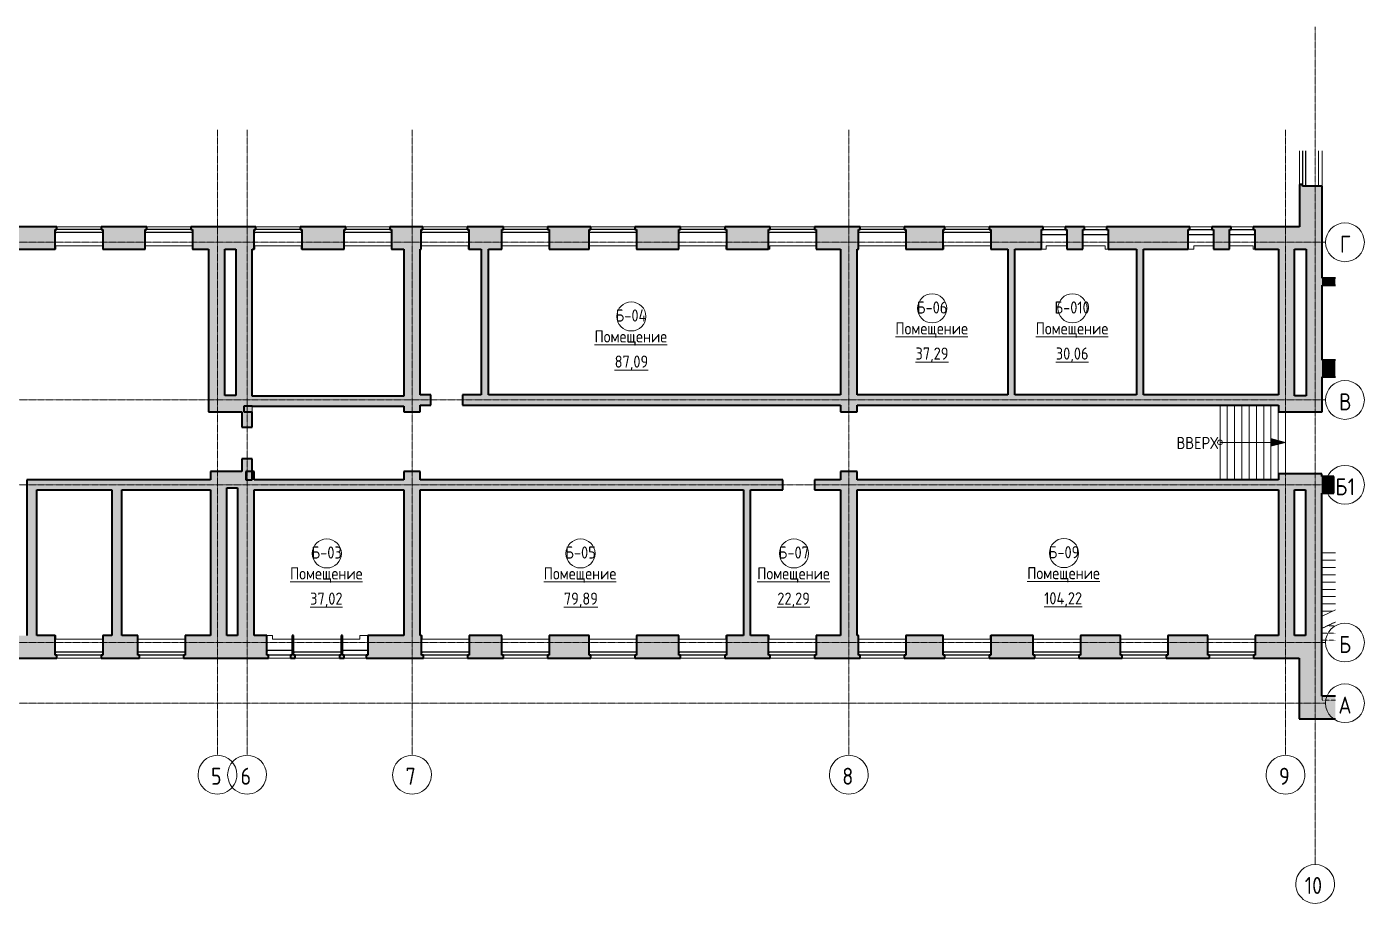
# Model space of a CAD drawing. Header units: millimetres. Extents: x -4092 to 455810, y -7500 to 28668.
# Drawn here: x 400645 to 455810, y -7500 to 28668 of the extents above; entities that cross this region are included whole.
import ezdxf

# ---------------------------------------------------------------- set-up
doc = ezdxf.new("R2010")
doc.units = ezdxf.units.MM
doc.linetypes.add('ADSK_Линия сетки', pattern=[21, 12, -3, 3, -3])
doc.linetypes.add('ADSK_Сверху', pattern=[4.5, 3, -1.5])
for name, color, linetype, lineweight in [('Каркас_Импост', 7, 'Continuous', 30), ('Лестницы', 7, 'Continuous', 18), ('Марки помещений', 7, 'Continuous', 18), ('Окна', 7, 'Continuous', 18), ('Оси', 7, 'Continuous', 9), ('Перекрытия', 7, 'Continuous', 18), ('Стены', 7, 'Continuous', 18), ('Стены разрез', 7, 'Continuous', 40), ('Стены штриховка', 7, 'Continuous', 18), ('Стрелки вверх', 7, 'Continuous', 18), ('Траектории лестницы', 7, 'Continuous', 30)]:
    doc.layers.add(name, color=color, linetype=linetype, lineweight=lineweight)
doc.styles.add('GOST Common', font='GOST Common.ttf', dxfattribs={"width": 0.9, "height": 500})
doc.styles.add('GOST Common_1', font='GOST Common.ttf', dxfattribs={"width": 0.9, "height": 700})

# ---------------------------------------------------------------- blocks, each defined once
blk = doc.blocks.new('ИРНИТУ-Окно-ГОСТ23166-99_4_2_Створки - 1920 x 2350-975420-00_Б_На лист')
at = {"layer": 'Каркас_Импост'}
for p, q in [((-510, -225), (942, -225)), ((-510, -345), (942, -345)), ((942, -225), (907, -225)), ((942, -345), (907, -345)), ((942, -345), (942, -225))]:
    blk.add_line(p, q, dxfattribs=at)
blk = doc.blocks.new('ИРНИТУ-Окно-ГОСТ23166-99_4_2_Створки - 1920 x 2350-675330-00_Б_На лист')
at = {"layer": 'Каркас_Импост'}
for p, q in [((-1018.1, 345), (941.9, 345)), ((-1018.1, 345), (-1018.1, 225)), ((-1018.1, 345), (-983.1, 345)), ((-1018.1, 225), (941.9, 225)), ((-1018.1, 225), (-983.1, 225)), ((941.9, 345), (906.9, 345)), ((941.9, 225), (906.9, 225)), ((941.9, 345), (941.9, 225))]:
    blk.add_line(p, q, dxfattribs=at)
blk = doc.blocks.new('ИРНИТУ-Окно-ГОСТ23166-99_2_1_Створка - 1000 x 2350-986432-00_Б_На лист')
at = {"layer": 'Каркас_Импост'}
for p, q in [((-1018.1, 345), (21.9, 345)), ((-1018.1, 345), (-1018.1, 145)), ((-1018.1, 345), (-983.1, 345)), ((-1018.1, 145), (21.9, 145)), ((-1018.1, 145), (-983.1, 145)), ((21.9, 345), (-13.1, 345)), ((21.9, 145), (-13.1, 145)), ((21.9, 345), (21.9, 145))]:
    blk.add_line(p, q, dxfattribs=at)
blk = doc.blocks.new('ИРНИТУ-Окно-ГОСТ23166-99_2_1_Створка - 1000 x 1800-976276-00_Б_На лист')
at = {"layer": 'Каркас_Импост'}
for p, q in [((-1018.1, 345), (21.9, 345)), ((-1018.1, 345), (-1018.1, 145)), ((-1018.1, 345), (-983.1, 345)), ((-1018.1, 145), (21.9, 145)), ((-1018.1, 145), (-983.1, 145)), ((21.9, 345), (-13.1, 345)), ((21.9, 145), (-13.1, 145)), ((21.9, 345), (21.9, 145))]:
    blk.add_line(p, q, dxfattribs=at)
blk = doc.blocks.new('ИРНИТУ-Окно-ГОСТ23166-99_4_2_Створки - 1920 x 2350-V1-00_Б_На лист')
at = {"layer": 'Каркас_Импост'}
for p, q in [((-1018.1, -225), (941.9, -225)), ((-1018.1, -345), (-1018.1, -225)), ((-1018.1, -225), (-983.1, -225)), ((-1018.1, -345), (941.9, -345)), ((-1018.1, -345), (-983.1, -345)), ((941.9, -225), (906.9, -225)), ((941.9, -345), (906.9, -345)), ((941.9, -345), (941.9, -225))]:
    blk.add_line(p, q, dxfattribs=at)
blk = doc.blocks.new('Ось сетки - D8-4846-00_Б_На лист')
at = {"layer": 'Оси', "lineweight": 18}
for start, end in [(360, 180), (180, 360)]:
    blk.add_arc((0, 0), 4, start, end, dxfattribs=at)
blk = doc.blocks.new('ADSK_Марка_Помещение - Номер Имя Площадь Площадь проемов-115235-00_Б_На лист')
at = {"layer": 'Марки помещений'}
blk.add_circle((0, 0), 3, dxfattribs=at)

msp = doc.modelspace()

# ---------------------------------------------------------------- hatches: boundary and pattern name
at = {"layer": 'Стены'}
for points in [[(454035, 20425), (454035, 22101), (453225, 22101), (453225, 22171), (453105, 22171), (453105, 20425)], [(408815, 13476), (408815, 19495), (408135, 19495), (408135, 13476)], [(409935, 13476), (409935, 19495), (409255, 19495), (409255, 13476), (409742, 13476)], [(416185, 12796), (416865, 12796), (416865, 19495), (416185, 19495), (416185, 13027)], [(419670, 13495), (419670, 19495), (419380, 19495), (419380, 13495)], [(434865, 12796), (434865, 19495), (434185, 19495), (434185, 12796)], [(441370, 13495), (441370, 19495), (441080, 19495), (441080, 13495)], [(446670, 13495), (446670, 19495), (446380, 19495), (446380, 13495)], [(452895, 13456), (452895, 19495), (452235, 19495), (452235, 13456)], [(454035, 13456), (454035, 19495), (453375, 19495), (453375, 13456)], [(454581, 18015), (454581, 18305), (454035, 18305), (454035, 18015)], [(454581, 14245), (454581, 14925), (454035, 14925), (454035, 14245)], [(409935, 12796), (409935, 13476), (408135, 13476), (408135, 12796), (409742, 12796)], [(416185, 13027), (416185, 13447), (409935, 13447), (409935, 13027), (416147, 13027)], [(452235, 13075), (452235, 13495), (434865, 13495), (434865, 13075), (448175, 13075)], [(454035, 12796), (454035, 13456), (452235, 13456), (452235, 12796)], [(408215, 9575), (408215, 9995), (400645, 9995), (400645, 9575), (404565, 9575)], [(409742, 9660), (410015, 9660), (410015, 10340), (408215, 10340), (408215, 9660), (409335, 9660)], [(416147, 9575), (416185, 9575), (416185, 9995), (410015, 9995), (410015, 9575)], [(416865, 3575), (416865, 10340), (416185, 10340), (416185, 3575)], [(434865, 3575), (434865, 10340), (434185, 10340), (434185, 3575)], [(452235, 9575), (452235, 9995), (434865, 9995), (434865, 9575), (448175, 9575)], [(452235, 9585), (454015, 9585), (454015, 10245), (452235, 10245), (452235, 9995)], [(454515, 9445), (454515, 10125), (454015, 10125), (454015, 9445)], [(401065, 3575), (401065, 9575), (400645, 9575), (400645, 3575)], [(404565, 3575), (404565, 9575), (404145, 9575), (404145, 3575)], [(408895, 3575), (408895, 9660), (408215, 9660), (408215, 3575)], [(409742, 3575), (410015, 3575), (410015, 9660), (409335, 9660), (409335, 3575)], [(430470, 3575), (430470, 9575), (430180, 9575), (430180, 3575)], [(452895, 3575), (452895, 9585), (452235, 9585), (452235, 3575)], [(453355, 3575), (454015, 3575), (454015, 9585), (453355, 9585), (453355, 5327)], [(454015, 1075), (454015, 3575), (453085, 3575), (453085, 1075)], [(454581, 145), (454581, 1075), (453085, 1075), (453085, 145)]]:
    msp.add_hatch(color=256, dxfattribs=at).paths.add_polyline_path(points, flags=0)
h = msp.add_hatch(color=256, dxfattribs=at)
h.paths.add_polyline_path([(454035, 19495), (454035, 20425), (451185, 20425), (451185, 20305), (451255, 20305), (451255, 19495), (453375, 19495)], flags=0)
h.paths.add_polyline_path([(450215, 19495), (450215, 20305), (450285, 20305), (450285, 20425), (449485, 20425), (449485, 20305), (449555, 20305), (449555, 19495)], flags=0)
h.paths.add_polyline_path([(448515, 19495), (448515, 20305), (448585, 20305), (448585, 20425), (445140, 20425), (445140, 20305), (445210, 20305), (445210, 19495), (448175, 19495)], flags=0)
h.paths.add_polyline_path([(444170, 19495), (444170, 20305), (444240, 20305), (444240, 20425), (443440, 20425), (443440, 20305), (443510, 20305), (443510, 19495)], flags=0)
h.paths.add_polyline_path([(442470, 19495), (442470, 20305), (442540, 20305), (442540, 20425), (440310, 20425), (440310, 20305), (440380, 20305), (440380, 19495), (441770, 19495)], flags=0)
h.paths.add_polyline_path([(438420, 19495), (438420, 20305), (438490, 20305), (438490, 20425), (436810, 20425), (436810, 20305), (436880, 20305), (436880, 19495)], flags=0)
h.paths.add_polyline_path([(434865, 19495), (434920, 19495), (434920, 20305), (434990, 20305), (434990, 20425), (433110, 20425), (433110, 20305), (433180, 20305), (433180, 19495), (434185, 19495)], flags=0)
h.paths.add_polyline_path([(431220, 19495), (431220, 20305), (431290, 20305), (431290, 20425), (429410, 20425), (429410, 20305), (429480, 20305), (429480, 19495)], flags=0)
h.paths.add_polyline_path([(427520, 19495), (427520, 20305), (427590, 20305), (427590, 20425), (425710, 20425), (425710, 20305), (425780, 20305), (425780, 19495)], flags=0)
h.paths.add_polyline_path([(423820, 19495), (423820, 20305), (423890, 20305), (423890, 20425), (422110, 20425), (422110, 20305), (422180, 20305), (422180, 19495), (422553, 19495)], flags=0)
h.paths.add_polyline_path([(420220, 19495), (420220, 20305), (420290, 20305), (420290, 20425), (418790, 20425), (418790, 20305), (418860, 20305), (418860, 19495), (419670, 19495)], flags=0)
h.paths.add_polyline_path([(416147, 19495), (416900, 19495), (416900, 20305), (416970, 20305), (416970, 20425), (415610, 20425), (415610, 20305), (415680, 20305), (415680, 19495)], flags=0)
h.paths.add_polyline_path([(413720, 19495), (413720, 20305), (413790, 20305), (413790, 20425), (411910, 20425), (411910, 20305), (411980, 20305), (411980, 19495)], flags=0)
h.paths.add_polyline_path([(409742, 19495), (410020, 19495), (410020, 20305), (410090, 20305), (410090, 20425), (407410, 20425), (407410, 20305), (407480, 20305), (407480, 19495), (409255, 19495)], flags=0)
h.paths.add_polyline_path([(405520, 19495), (405520, 20305), (405590, 20305), (405590, 20425), (403710, 20425), (403710, 20305), (403780, 20305), (403780, 19495)], flags=0)
h.paths.add_polyline_path([(401820, 19495), (401820, 20305), (401890, 20305), (401890, 20425), (400110, 20425), (400110, 20305), (400180, 20305), (400180, 19495)], flags=0)
h.paths.add_polyline_path([(398220, 19495), (398220, 20305), (398290, 20305), (398290, 20425), (396510, 20425), (396510, 20305), (396580, 20305), (396580, 19495), (396931, 19495)], flags=0)
h.paths.add_polyline_path([(394620, 19495), (394620, 20305), (394690, 20305), (394690, 20425), (392910, 20425), (392910, 20305), (392980, 20305), (392980, 19495)], flags=0)
h.paths.add_polyline_path([(390525, 19495), (391020, 19495), (391020, 20305), (391090, 20305), (391090, 20425), (389210, 20425), (389210, 20305), (389280, 20305), (389280, 19495), (390148, 19495)], flags=0)
h.paths.add_polyline_path([(387320, 19495), (387320, 20305), (387390, 20305), (387390, 20425), (385610, 20425), (385610, 20305), (385680, 20305), (385680, 19495)], flags=0)
h.paths.add_polyline_path([(383720, 19495), (383720, 20305), (383790, 20305), (383790, 20425), (382310, 20425), (382310, 20305), (382380, 20305), (382380, 19495)], flags=0)
h.paths.add_polyline_path([(380420, 19495), (380420, 20305), (380490, 20305), (380490, 20425), (378810, 20425), (378810, 20305), (378880, 20305), (378880, 19495)], flags=0)
h.paths.add_polyline_path([(376920, 19495), (376920, 20305), (376990, 20305), (376990, 20425), (375410, 20425), (375410, 20305), (375480, 20305), (375480, 19495), (376835, 19495)], flags=0)
h.paths.add_polyline_path([(373520, 19495), (373520, 20305), (373590, 20305), (373590, 20425), (371925, 20425), (371925, 19495), (372820, 19495)], flags=0)
h = msp.add_hatch(color=256, dxfattribs=at)
h.paths.add_polyline_path([(434185, 13075), (434185, 13495), (418605, 13495), (418605, 13075), (428958, 13075)], flags=0)
h.paths.add_polyline_path([(416865, 13075), (417305, 13075), (417305, 13495), (416865, 13495)], flags=0)
h = msp.add_hatch(color=256, dxfattribs=at)
h.paths.add_polyline_path([(409935, 9995), (409935, 10861), (409515, 10861), (409515, 10340), (409675, 10340), (409675, 9995), (409742, 9995)], flags=0)
h.paths.add_polyline_path([(409515, 12161), (409935, 12161), (409935, 13027), (409595, 13027), (409595, 12796), (409515, 12796)], flags=0)
h = msp.add_hatch(color=256, dxfattribs=at)
h.paths.add_polyline_path([(434185, 9575), (434185, 9995), (433105, 9995), (433105, 9575)], flags=0)
h.paths.add_polyline_path([(431805, 9575), (431805, 9995), (416865, 9995), (416865, 9575), (430470, 9575)], flags=0)
h = msp.add_hatch(color=256, dxfattribs=at)
h.paths.add_polyline_path([(451210, 2645), (453085, 2645), (453085, 3575), (451280, 3575), (451280, 2765), (451210, 2765)], flags=0)
h.paths.add_polyline_path([(449390, 2645), (449390, 2765), (449320, 2765), (449320, 3575), (447680, 3575), (447680, 2765), (447610, 2765), (447610, 2645), (448175, 2645)], flags=0)
h.paths.add_polyline_path([(445790, 2645), (445790, 2765), (445720, 2765), (445720, 3575), (444080, 3575), (444080, 2765), (444010, 2765), (444010, 2645)], flags=0)
h.paths.add_polyline_path([(442190, 2645), (442190, 2765), (442120, 2765), (442120, 3575), (440380, 3575), (440380, 2765), (440310, 2765), (440310, 2645), (441770, 2645)], flags=0)
h.paths.add_polyline_path([(438490, 2645), (438490, 2765), (438420, 2765), (438420, 3575), (436880, 3575), (436880, 2765), (436810, 2765), (436810, 2645)], flags=0)
h.paths.add_polyline_path([(434990, 2645), (434990, 2765), (434920, 2765), (434920, 3575), (433180, 3575), (433180, 2765), (433110, 2765), (433110, 2645)], flags=0)
h.paths.add_polyline_path([(431290, 2645), (431290, 2765), (431220, 2765), (431220, 3575), (429480, 3575), (429480, 2765), (429410, 2765), (429410, 2645)], flags=0)
h.paths.add_polyline_path([(427590, 2645), (427590, 2765), (427520, 2765), (427520, 3575), (425780, 3575), (425780, 2765), (425710, 2765), (425710, 2645)], flags=0)
h.paths.add_polyline_path([(422553, 2645), (423890, 2645), (423890, 2765), (423820, 2765), (423820, 3575), (422180, 3575), (422180, 2765), (422110, 2765), (422110, 2645)], flags=0)
h.paths.add_polyline_path([(420290, 2645), (420290, 2765), (420220, 2765), (420220, 3575), (418880, 3575), (418880, 2765), (418810, 2765), (418810, 2645)], flags=0)
h.paths.add_polyline_path([(416990, 2645), (416990, 2765), (416920, 2765), (416920, 3575), (414700, 3575), (414700, 2765), (414630, 2765), (414630, 2645), (416147, 2645)], flags=0)
h.paths.add_polyline_path([(413730, 2645), (413730, 2765), (413660, 2765), (413660, 3575), (413600, 3575), (413600, 2765), (413530, 2765), (413530, 2645)], flags=0)
h.paths.add_polyline_path([(411710, 2645), (411710, 2765), (411640, 2765), (411640, 3575), (411580, 3575), (411580, 2765), (411510, 2765), (411510, 2645)], flags=0)
h.paths.add_polyline_path([(409742, 2645), (410610, 2645), (410610, 2765), (410540, 2765), (410540, 3575), (407180, 3575), (407180, 2765), (407110, 2765), (407110, 2645)], flags=0)
h.paths.add_polyline_path([(403710, 2645), (405290, 2645), (405290, 2765), (405220, 2765), (405220, 3575), (403780, 3575), (403780, 2765), (403710, 2765)], flags=0)
h.paths.add_polyline_path([(401890, 2645), (401890, 2765), (401820, 2765), (401820, 3575), (400180, 3575), (400180, 2765), (400110, 2765), (400110, 2645)], flags=0)
h.paths.add_polyline_path([(398290, 2645), (398290, 2765), (398220, 2765), (398220, 3575), (396580, 3575), (396580, 2765), (396510, 2765), (396510, 2645), (396931, 2645)], flags=0)
h.paths.add_polyline_path([(394690, 2645), (394690, 2765), (394620, 2765), (394620, 3575), (392980, 3575), (392980, 2765), (392910, 2765), (392910, 2645)], flags=0)
h.paths.add_polyline_path([(390525, 2645), (391090, 2645), (391090, 2765), (391020, 2765), (391020, 3575), (389280, 3575), (389280, 2765), (389210, 2765), (389210, 2645)], flags=0)
h.paths.add_polyline_path([(385610, 2645), (387390, 2645), (387390, 2765), (387320, 2765), (387320, 3575), (385680, 3575), (385680, 2765), (385610, 2765)], flags=0)
h.paths.add_polyline_path([(383790, 2645), (383790, 2765), (383720, 2765), (383720, 3575), (382380, 3575), (382380, 2765), (382310, 2765), (382310, 2645)], flags=0)
h.paths.add_polyline_path([(380490, 2645), (380490, 2765), (380420, 2765), (380420, 3575), (378880, 3575), (378880, 2765), (378810, 2765), (378810, 2645)], flags=0)
h.paths.add_polyline_path([(376990, 2645), (376990, 2765), (376920, 2765), (376920, 3575), (375480, 3575), (375480, 2765), (375410, 2765), (375410, 2645)], flags=0)
h.paths.add_polyline_path([(371925, 2645), (373590, 2645), (373590, 2765), (373520, 2765), (373520, 3575), (370995, 3575), (370995, 2645), (371309, 2645)], flags=0)
at = {"layer": 'Стрелки вверх'}
msp.add_hatch(color=256, dxfattribs=at).paths.add_polyline_path([(451925, 11374), (452525, 11535), (451925, 11696), (451925, 11402)], flags=0)

# ---------------------------------------------------------------- linework, layer by layer
at = {"layer": 'Лестницы'}
for p, q in [((449825, 13075), (449825, 9995)), ((450125, 13075), (450125, 9995)), ((450425, 13075), (450425, 9995)), ((450725, 13075), (450725, 9995)), ((451025, 13075), (451025, 9995)), ((451325, 13075), (451325, 9995)), ((451625, 13075), (451625, 9995)), ((451925, 13075), (451925, 9995)), ((452225, 13075), (452225, 9995)), ((452525, 12796), (452525, 10245)), ((454581, 6978), (454035, 6978)), ((454035, 6978), (454035, 6678)), ((454035, 6678), (454035, 6378)), ((454581, 6678), (454035, 6678)), ((454035, 6378), (454035, 6078)), ((454581, 6378), (454035, 6378)), ((454035, 6078), (454035, 5778)), ((454581, 6078), (454035, 6078)), ((454035, 5778), (454035, 5478)), ((454581, 5778), (454035, 5778)), ((454035, 5478), (454035, 5178)), ((454581, 5478), (454035, 5478)), ((454035, 5178), (454035, 4878)), ((454581, 5178), (454035, 5178)), ((454035, 4878), (454035, 4578)), ((454581, 4878), (454035, 4878)), ((454035, 4377), (454581, 4631)), ((454035, 4578), (454035, 4377)), ((454467, 4578), (454035, 4578))]:
    msp.add_line(p, q, dxfattribs=at)
at = {"layer": 'Лестницы', "linetype": 'ADSK_Сверху'}
for p, q in [((449825, 13075), (449825, 9995)), ((450125, 13075), (450125, 9995)), ((450425, 13075), (450425, 9995)), ((450725, 13075), (450725, 9995)), ((451025, 13075), (451025, 9995)), ((451325, 13075), (451325, 9995)), ((451625, 13075), (451625, 9995)), ((451925, 13075), (451925, 9995)), ((452225, 13075), (452225, 9995)), ((454581, 6978), (454035, 6978)), ((454581, 6678), (454035, 6678)), ((454581, 6378), (454035, 6378)), ((454581, 6078), (454035, 6078)), ((454581, 5778), (454035, 5778)), ((454581, 5478), (454035, 5478)), ((454581, 5178), (454035, 5178)), ((454581, 4878), (454035, 4878)), ((454467, 4578), (454035, 4578)), ((454035, 3877), (454581, 4131)), ((454035, 3877), (454035, 3378)), ((454581, 3978), (454252, 3978)), ((454581, 3978), (454252, 3978)), ((454581, 3678), (454035, 3678)), ((454581, 3678), (454035, 3678)), ((454035, 3378), (454035, 910)), ((454581, 3378), (454035, 3378)), ((454581, 3378), (454035, 3378)), ((454035, 910), (454581, 910))]:
    msp.add_line(p, q, dxfattribs=at)
at = {"layer": 'Оси', "linetype": 'ADSK_Линия сетки'}
for p, q in [((453745, 28668), (453745, -5865)), ((408505, 24417), (408505, -1362)), ((409725, 24417), (409725, -1362)), ((416525, 24417), (416525, -1362)), ((434525, 24417), (434525, -1362)), ((452525, 24417), (452525, -1362)), ((351340, 19785), (454174, 19785)), ((351340, 13285), (454174, 13285)), ((351340, 9785), (454174, 9785)), ((351340, 3285), (454174, 3285)), ((351340, 785), (454174, 785))]:
    msp.add_line(p, q, dxfattribs=at)
at = {"layer": 'Перекрытия'}
msp.add_line((452525, 12796), (452525, 10245), dxfattribs=at)
at = {"layer": 'Стены'}
for p, q in [((453105, 22171), (453105, 23553)), ((453885, 22121), (453885, 23553)), ((454035, 23553), (454035, 22101)), ((454035, 22121), (453885, 22121)), ((401890, 20425), (403710, 20425)), ((405590, 20425), (407410, 20425)), ((410090, 20425), (411910, 20425)), ((413790, 20425), (415610, 20425)), ((416970, 20425), (418790, 20425)), ((420290, 20425), (422110, 20425)), ((423890, 20425), (425710, 20425)), ((427590, 20425), (429410, 20425)), ((431290, 20425), (433110, 20425)), ((434990, 20425), (436810, 20425)), ((438490, 20425), (440310, 20425)), ((442540, 20425), (443440, 20425)), ((444240, 20425), (445140, 20425)), ((448585, 20425), (449485, 20425)), ((450285, 20425), (451185, 20425)), ((401840, 19495), (401820, 19495)), ((401840, 19495), (401840, 19645)), ((401840, 19645), (403760, 19645)), ((403760, 19645), (403760, 19495)), ((403780, 19495), (403760, 19495)), ((405540, 19495), (405520, 19495)), ((405540, 19495), (405540, 19645)), ((405540, 19645), (407460, 19645)), ((407460, 19645), (407460, 19495)), ((407480, 19495), (407460, 19495)), ((410040, 19495), (410020, 19495)), ((410040, 19495), (410040, 19645)), ((410040, 19645), (411960, 19645)), ((411960, 19645), (411960, 19495)), ((411980, 19495), (411960, 19495)), ((413740, 19495), (413720, 19495)), ((413740, 19495), (413740, 19645)), ((413740, 19645), (415660, 19645)), ((415660, 19645), (415660, 19495)), ((415680, 19495), (415660, 19495)), ((416920, 19495), (416900, 19495)), ((416920, 19645), (416920, 19495)), ((418840, 19645), (416920, 19645)), ((418840, 19495), (418840, 19645)), ((418860, 19495), (418840, 19495)), ((420240, 19495), (420220, 19495)), ((420240, 19495), (420240, 19645)), ((420240, 19645), (422160, 19645)), ((422160, 19645), (422160, 19495)), ((422180, 19495), (422160, 19495)), ((423840, 19495), (423820, 19495)), ((423840, 19495), (423840, 19645)), ((423840, 19645), (425760, 19645)), ((425760, 19645), (425760, 19495)), ((425780, 19495), (425760, 19495)), ((427540, 19495), (427520, 19495)), ((427540, 19495), (427540, 19645)), ((427540, 19645), (429460, 19645)), ((429460, 19645), (429460, 19495)), ((429480, 19495), (429460, 19495)), ((431265, 19495), (431220, 19495)), ((431265, 19495), (431265, 19645)), ((431265, 19645), (433180, 19645)), ((434940, 19495), (434920, 19495)), ((434940, 19495), (434940, 19645)), ((434940, 19645), (436860, 19645)), ((436860, 19645), (436860, 19495)), ((436880, 19495), (436860, 19495)), ((438440, 19495), (438420, 19495)), ((438440, 19495), (438440, 19645)), ((438440, 19645), (440360, 19645)), ((440360, 19645), (440360, 19495)), ((440380, 19495), (440360, 19495)), ((442655, 19495), (442470, 19495)), ((442655, 19495), (442655, 19645)), ((442655, 19645), (443510, 19645)), ((444170, 19645), (445095, 19645)), ((445095, 19645), (445095, 19495)), ((445210, 19495), (445095, 19495)), ((448745, 19495), (448515, 19495)), ((448745, 19495), (448745, 19645)), ((448745, 19645), (449555, 19645)), ((450215, 19645), (451185, 19645)), ((451185, 19645), (451185, 19495)), ((451255, 19495), (451185, 19495)), ((409935, 12796), (409935, 13027)), ((401820, 3575), (401840, 3575)), ((401840, 3425), (401840, 3575)), ((403760, 3425), (401840, 3425)), ((403760, 3575), (403780, 3575)), ((403760, 3575), (403760, 3425)), ((405220, 3575), (405240, 3575)), ((405240, 3425), (405240, 3575)), ((407160, 3425), (405240, 3425)), ((407160, 3575), (407180, 3575)), ((407160, 3575), (407160, 3425)), ((410540, 3575), (410775, 3575)), ((410775, 3425), (410775, 3575)), ((411580, 3425), (410775, 3425)), ((413600, 3425), (411640, 3425)), ((413660, 3425), (414375, 3425)), ((414375, 3575), (414700, 3575)), ((414375, 3425), (414375, 3575)), ((416920, 3575), (416940, 3575)), ((416940, 3425), (416940, 3575)), ((418860, 3425), (416940, 3425)), ((418860, 3575), (418880, 3575)), ((418860, 3575), (418860, 3425)), ((420220, 3575), (420240, 3575)), ((420240, 3425), (420240, 3575)), ((422160, 3425), (420240, 3425)), ((422160, 3575), (422180, 3575)), ((422160, 3575), (422160, 3425)), ((423820, 3575), (423840, 3575)), ((423840, 3425), (423840, 3575)), ((425760, 3425), (423840, 3425)), ((425760, 3575), (425780, 3575)), ((425760, 3575), (425760, 3425)), ((427520, 3575), (427540, 3575)), ((427540, 3425), (427540, 3575)), ((429460, 3425), (427540, 3425)), ((429460, 3575), (429480, 3575)), ((429460, 3575), (429460, 3425)), ((431220, 3575), (431240, 3575)), ((431240, 3425), (431240, 3575)), ((433160, 3425), (431240, 3425)), ((433160, 3575), (433180, 3575)), ((433160, 3575), (433160, 3425)), ((434920, 3575), (434940, 3575)), ((434940, 3425), (434940, 3575)), ((436860, 3425), (434940, 3425)), ((436860, 3575), (436880, 3575)), ((436860, 3575), (436860, 3425)), ((438420, 3575), (438435, 3575)), ((438435, 3425), (438435, 3575)), ((440355, 3425), (438435, 3425)), ((440355, 3575), (440380, 3575)), ((440355, 3575), (440355, 3425)), ((442120, 3575), (442140, 3575)), ((442140, 3425), (442140, 3575)), ((444060, 3425), (442140, 3425)), ((444060, 3575), (444080, 3575)), ((444060, 3575), (444060, 3425)), ((445720, 3575), (445740, 3575)), ((445740, 3425), (445740, 3575)), ((447660, 3425), (445740, 3425)), ((447660, 3575), (447680, 3575)), ((447660, 3575), (447660, 3425)), ((449320, 3575), (449340, 3575)), ((449340, 3425), (449340, 3575)), ((451260, 3425), (449340, 3425)), ((451260, 3575), (451280, 3575)), ((451260, 3575), (451260, 3425)), ((403710, 2645), (401890, 2645)), ((407110, 2645), (405290, 2645)), ((411510, 2645), (410610, 2645)), ((413530, 2645), (411710, 2645)), ((414630, 2645), (413730, 2645)), ((418810, 2645), (416990, 2645)), ((422110, 2645), (420290, 2645)), ((425710, 2645), (423890, 2645)), ((429410, 2645), (427590, 2645)), ((433110, 2645), (431290, 2645)), ((436810, 2645), (434990, 2645)), ((440310, 2645), (438490, 2645)), ((444010, 2645), (442190, 2645)), ((447610, 2645), (445790, 2645)), ((451210, 2645), (449390, 2645))]:
    msp.add_line(p, q, dxfattribs=at)
at = {"layer": 'Стены разрез'}
for p, q in [((453225, 22171), (453105, 22171)), ((453105, 22171), (453105, 20425)), ((453225, 22101), (453225, 22171)), ((454035, 22101), (453225, 22101)), ((454035, 19495), (454035, 22101)), ((401890, 20425), (400110, 20425)), ((401890, 20305), (401890, 20425)), ((405590, 20425), (403710, 20425)), ((403710, 20425), (403710, 20305)), ((405590, 20305), (405590, 20425)), ((410090, 20425), (407410, 20425)), ((407410, 20425), (407410, 20305)), ((410090, 20305), (410090, 20425)), ((413790, 20425), (411910, 20425)), ((411910, 20425), (411910, 20305)), ((413790, 20305), (413790, 20425)), ((416970, 20425), (415610, 20425)), ((415610, 20425), (415610, 20305)), ((416970, 20305), (416970, 20425)), ((420290, 20425), (418790, 20425)), ((418790, 20425), (418790, 20305)), ((420290, 20305), (420290, 20425)), ((423890, 20425), (422110, 20425)), ((422110, 20425), (422110, 20305)), ((423890, 20305), (423890, 20425)), ((427590, 20425), (425710, 20425)), ((425710, 20425), (425710, 20305)), ((427590, 20305), (427590, 20425)), ((431290, 20425), (429410, 20425)), ((429410, 20425), (429410, 20305)), ((431290, 20305), (431290, 20425)), ((434990, 20425), (433110, 20425)), ((433110, 20425), (433110, 20305)), ((434990, 20305), (434990, 20425)), ((438490, 20425), (436810, 20425)), ((436810, 20425), (436810, 20305)), ((438490, 20305), (438490, 20425)), ((442540, 20425), (440310, 20425)), ((440310, 20425), (440310, 20305)), ((442540, 20305), (442540, 20425)), ((444240, 20425), (443440, 20425)), ((443440, 20425), (443440, 20305)), ((444240, 20305), (444240, 20425)), ((448585, 20425), (445140, 20425)), ((445140, 20425), (445140, 20305)), ((448585, 20305), (448585, 20425)), ((450285, 20425), (449485, 20425)), ((449485, 20425), (449485, 20305)), ((450285, 20305), (450285, 20425)), ((453105, 20425), (451185, 20425)), ((451185, 20425), (451185, 20305)), ((401820, 19495), (401820, 20305)), ((401820, 20305), (401890, 20305)), ((403710, 20305), (403780, 20305)), ((403780, 20305), (403780, 19495)), ((405520, 19495), (405520, 20305)), ((405520, 20305), (405590, 20305)), ((407410, 20305), (407480, 20305)), ((407480, 20305), (407480, 19495)), ((410020, 19495), (410020, 20305)), ((410020, 20305), (410090, 20305)), ((411910, 20305), (411980, 20305)), ((411980, 20305), (411980, 19495)), ((413720, 19495), (413720, 20305)), ((413720, 20305), (413790, 20305)), ((415610, 20305), (415680, 20305)), ((415680, 20305), (415680, 19495)), ((416900, 19495), (416900, 20305)), ((416900, 20305), (416970, 20305)), ((418790, 20305), (418860, 20305)), ((418860, 20305), (418860, 19495)), ((420220, 19495), (420220, 20305)), ((420220, 20305), (420290, 20305)), ((422110, 20305), (422180, 20305)), ((422180, 20305), (422180, 19495)), ((423820, 19495), (423820, 20305)), ((423820, 20305), (423890, 20305)), ((425710, 20305), (425780, 20305)), ((425780, 20305), (425780, 19495)), ((427520, 19495), (427520, 20305)), ((427520, 20305), (427590, 20305)), ((429410, 20305), (429480, 20305)), ((429480, 20305), (429480, 19495)), ((431220, 19495), (431220, 20305)), ((431220, 20305), (431290, 20305)), ((433110, 20305), (433180, 20305)), ((433180, 20305), (433180, 19495)), ((434920, 19495), (434920, 20305)), ((434920, 20305), (434990, 20305)), ((436810, 20305), (436880, 20305)), ((436880, 20305), (436880, 19495)), ((438420, 19495), (438420, 20305)), ((438420, 20305), (438490, 20305)), ((440310, 20305), (440380, 20305)), ((440380, 20305), (440380, 19495)), ((442470, 19495), (442470, 20305)), ((442470, 20305), (442540, 20305)), ((443440, 20305), (443510, 20305)), ((443510, 20305), (443510, 19495)), ((444170, 19495), (444170, 20305)), ((444170, 20305), (444240, 20305)), ((445140, 20305), (445210, 20305)), ((445210, 20305), (445210, 19495)), ((448515, 19495), (448515, 20305)), ((448515, 20305), (448585, 20305)), ((449485, 20305), (449555, 20305)), ((449555, 20305), (449555, 19495)), ((450215, 19495), (450215, 20305)), ((450215, 20305), (450285, 20305)), ((451185, 20305), (451255, 20305)), ((451255, 20305), (451255, 19495)), ((400180, 19495), (401820, 19495)), ((403780, 19495), (405520, 19495)), ((407480, 19495), (408135, 19495)), ((408135, 19495), (408135, 12796)), ((408815, 19495), (409255, 19495)), ((408815, 13476), (408815, 19495)), ((409255, 19495), (409255, 13476)), ((409935, 19495), (410020, 19495)), ((409935, 13447), (409935, 19495)), ((411980, 19495), (413720, 19495)), ((415680, 19495), (416185, 19495)), ((416185, 19495), (416185, 13447)), ((416865, 19495), (416900, 19495)), ((416865, 13495), (416865, 19495)), ((418860, 19495), (419380, 19495)), ((419380, 19495), (419380, 13495)), ((419670, 19495), (420220, 19495)), ((419670, 13495), (419670, 19495)), ((422180, 19495), (423820, 19495)), ((425780, 19495), (427520, 19495)), ((429480, 19495), (431220, 19495)), ((433180, 19495), (434185, 19495)), ((434185, 19495), (434185, 13495)), ((434865, 19495), (434920, 19495)), ((434865, 13495), (434865, 19495)), ((436880, 19495), (438420, 19495)), ((440380, 19495), (441080, 19495)), ((441080, 19495), (441080, 13495)), ((441370, 19495), (442470, 19495)), ((441370, 13495), (441370, 19495)), ((443510, 19495), (444170, 19495)), ((445210, 19495), (446380, 19495)), ((446380, 19495), (446380, 13495)), ((446670, 19495), (448515, 19495)), ((446670, 13495), (446670, 19495)), ((449555, 19495), (450215, 19495)), ((451255, 19495), (452235, 19495)), ((452235, 19495), (452235, 13495)), ((452895, 19495), (453375, 19495)), ((452895, 13456), (452895, 19495)), ((453375, 19495), (453375, 13456)), ((454035, 18305), (454035, 19495)), ((454581, 18305), (454035, 18305)), ((454035, 14925), (454035, 18015)), ((454035, 18015), (454581, 18015)), ((454581, 14925), (454035, 14925)), ((454035, 12796), (454035, 14245)), ((454035, 14245), (454581, 14245)), ((409255, 13476), (408815, 13476)), ((416185, 13447), (409935, 13447)), ((417305, 13495), (416865, 13495)), ((417305, 13075), (417305, 13495)), ((419380, 13495), (418605, 13495)), ((418605, 13495), (418605, 13075)), ((434185, 13495), (419670, 13495)), ((441080, 13495), (434865, 13495)), ((446380, 13495), (441370, 13495)), ((452235, 13495), (446670, 13495)), ((453375, 13456), (452895, 13456)), ((408135, 12796), (409515, 12796)), ((409515, 12796), (409515, 12161)), ((409935, 13027), (409595, 13027)), ((409595, 13027), (409595, 12796)), ((409595, 12796), (409935, 12796)), ((409935, 13027), (416185, 13027)), ((409935, 12161), (409935, 12796)), ((416185, 13027), (416185, 12796)), ((416185, 12796), (416865, 12796)), ((416865, 12796), (416865, 13075)), ((416865, 13075), (417305, 13075)), ((418605, 13075), (434185, 13075)), ((434185, 13075), (434185, 12796)), ((434185, 12796), (434865, 12796)), ((434865, 13075), (452235, 13075)), ((434865, 12796), (434865, 13075)), ((452235, 13075), (452235, 12796)), ((452235, 12796), (454035, 12796)), ((409515, 12161), (409935, 12161)), ((409515, 10861), (409515, 10340)), ((409935, 10861), (409515, 10861)), ((409935, 9995), (409935, 10861)), ((408215, 9995), (400645, 9995)), ((400645, 9995), (400645, 3575)), ((409515, 10340), (408215, 10340)), ((408215, 10340), (408215, 9995)), ((410015, 10340), (409675, 10340)), ((409675, 10340), (409675, 9995)), ((409675, 9995), (409935, 9995)), ((410015, 9995), (410015, 10340)), ((416185, 9995), (410015, 9995)), ((416185, 10340), (416185, 9995)), ((416865, 10340), (416185, 10340)), ((416865, 9995), (416865, 10340)), ((431805, 9995), (416865, 9995)), ((431805, 9575), (431805, 9995)), ((434185, 9995), (433105, 9995)), ((433105, 9995), (433105, 9575)), ((434185, 10340), (434185, 9995)), ((434865, 10340), (434185, 10340)), ((434865, 9995), (434865, 10340)), ((452235, 9995), (434865, 9995)), ((454015, 10245), (452235, 10245)), ((452235, 10245), (452235, 9995)), ((454015, 10125), (454015, 10245)), ((454515, 10125), (454015, 10125)), ((454515, 9445), (454515, 10125)), ((401065, 9575), (404145, 9575)), ((401065, 3575), (401065, 9575)), ((404145, 9575), (404145, 3575)), ((404565, 9575), (408215, 9575)), ((404565, 3575), (404565, 9575)), ((408215, 9575), (408215, 3575)), ((408895, 3575), (408895, 9660)), ((408895, 9660), (409335, 9660)), ((409335, 9660), (409335, 3575)), ((410015, 3575), (410015, 9575)), ((410015, 9575), (416185, 9575)), ((416185, 9575), (416185, 3575)), ((416865, 3575), (416865, 9575)), ((416865, 9575), (430180, 9575)), ((430180, 9575), (430180, 3575)), ((430470, 9575), (431805, 9575)), ((430470, 3575), (430470, 9575)), ((433105, 9575), (434185, 9575)), ((434185, 9575), (434185, 3575)), ((434865, 9575), (452235, 9575)), ((434865, 3575), (434865, 9575)), ((452235, 9575), (452235, 3575)), ((452895, 3575), (452895, 9585)), ((452895, 9585), (453355, 9585)), ((453355, 9585), (453355, 3575)), ((454015, 1075), (454015, 9445)), ((454015, 9445), (454515, 9445)), ((401820, 3575), (401065, 3575)), ((401820, 2765), (401820, 3575)), ((404145, 3575), (403780, 3575)), ((403780, 3575), (403780, 2765)), ((405220, 3575), (404565, 3575)), ((405220, 2765), (405220, 3575)), ((408215, 3575), (407180, 3575)), ((407180, 3575), (407180, 2765)), ((409335, 3575), (408895, 3575)), ((410540, 3575), (410015, 3575)), ((410540, 2765), (410540, 3575)), ((411640, 3575), (411580, 3575)), ((411580, 3575), (411580, 2765)), ((411640, 2765), (411640, 3575)), ((413660, 3575), (413600, 3575)), ((413600, 3575), (413600, 2765)), ((413660, 2765), (413660, 3575)), ((416185, 3575), (414700, 3575)), ((414700, 3575), (414700, 2765)), ((416920, 3575), (416865, 3575)), ((416920, 2765), (416920, 3575)), ((420220, 3575), (418880, 3575)), ((418880, 3575), (418880, 2765)), ((420220, 2765), (420220, 3575)), ((423820, 3575), (422180, 3575)), ((422180, 3575), (422180, 2765)), ((423820, 2765), (423820, 3575)), ((427520, 3575), (425780, 3575)), ((425780, 3575), (425780, 2765)), ((427520, 2765), (427520, 3575)), ((430180, 3575), (429480, 3575)), ((429480, 3575), (429480, 2765)), ((431220, 3575), (430470, 3575)), ((431220, 2765), (431220, 3575)), ((434185, 3575), (433180, 3575)), ((433180, 3575), (433180, 2765)), ((434920, 3575), (434865, 3575)), ((434920, 2765), (434920, 3575)), ((438420, 3575), (436880, 3575)), ((436880, 3575), (436880, 2765)), ((438420, 2765), (438420, 3575)), ((442120, 3575), (440380, 3575)), ((440380, 3575), (440380, 2765)), ((442120, 2765), (442120, 3575)), ((445720, 3575), (444080, 3575)), ((444080, 3575), (444080, 2765)), ((445720, 2765), (445720, 3575)), ((449320, 3575), (447680, 3575)), ((447680, 3575), (447680, 2765)), ((449320, 2765), (449320, 3575)), ((452235, 3575), (451280, 3575)), ((451280, 3575), (451280, 2765)), ((453355, 3575), (452895, 3575)), ((401890, 2765), (401820, 2765)), ((401890, 2645), (401890, 2765)), ((403780, 2765), (403710, 2765)), ((403710, 2765), (403710, 2645)), ((405290, 2765), (405220, 2765)), ((405290, 2645), (405290, 2765)), ((407180, 2765), (407110, 2765)), ((407110, 2765), (407110, 2645)), ((410610, 2765), (410540, 2765)), ((410610, 2645), (410610, 2765)), ((411580, 2765), (411510, 2765)), ((411510, 2765), (411510, 2645)), ((411710, 2765), (411640, 2765)), ((411710, 2645), (411710, 2765)), ((413600, 2765), (413530, 2765)), ((413530, 2765), (413530, 2645)), ((413730, 2765), (413660, 2765)), ((413730, 2645), (413730, 2765)), ((414700, 2765), (414630, 2765)), ((414630, 2765), (414630, 2645)), ((416990, 2765), (416920, 2765)), ((416990, 2645), (416990, 2765)), ((418880, 2765), (418810, 2765)), ((418810, 2765), (418810, 2645)), ((420290, 2765), (420220, 2765)), ((420290, 2645), (420290, 2765)), ((422180, 2765), (422110, 2765)), ((422110, 2765), (422110, 2645)), ((423890, 2765), (423820, 2765)), ((423890, 2645), (423890, 2765)), ((425780, 2765), (425710, 2765)), ((425710, 2765), (425710, 2645)), ((427590, 2765), (427520, 2765)), ((427590, 2645), (427590, 2765)), ((429480, 2765), (429410, 2765)), ((429410, 2765), (429410, 2645)), ((431290, 2765), (431220, 2765)), ((431290, 2645), (431290, 2765)), ((433180, 2765), (433110, 2765)), ((433110, 2765), (433110, 2645)), ((434990, 2765), (434920, 2765)), ((434990, 2645), (434990, 2765)), ((436880, 2765), (436810, 2765)), ((436810, 2765), (436810, 2645)), ((438490, 2765), (438420, 2765)), ((438490, 2645), (438490, 2765)), ((440380, 2765), (440310, 2765)), ((440310, 2765), (440310, 2645)), ((442190, 2765), (442120, 2765)), ((442190, 2645), (442190, 2765)), ((444080, 2765), (444010, 2765)), ((444010, 2765), (444010, 2645)), ((445790, 2765), (445720, 2765)), ((445790, 2645), (445790, 2765)), ((447680, 2765), (447610, 2765)), ((447610, 2765), (447610, 2645)), ((449390, 2765), (449320, 2765)), ((449390, 2645), (449390, 2765)), ((451280, 2765), (451210, 2765)), ((451210, 2765), (451210, 2645)), ((400110, 2645), (401890, 2645)), ((403710, 2645), (405290, 2645)), ((407110, 2645), (410610, 2645)), ((411510, 2645), (411710, 2645)), ((413530, 2645), (413730, 2645)), ((414630, 2645), (416990, 2645)), ((418810, 2645), (420290, 2645)), ((422110, 2645), (423890, 2645)), ((425710, 2645), (427590, 2645)), ((429410, 2645), (431290, 2645)), ((433110, 2645), (434990, 2645)), ((436810, 2645), (438490, 2645)), ((440310, 2645), (442190, 2645)), ((444010, 2645), (445790, 2645)), ((447610, 2645), (449390, 2645)), ((451210, 2645), (453085, 2645)), ((453085, 2645), (453085, 145)), ((454581, 1075), (454015, 1075)), ((453085, 145), (454581, 145))]:
    msp.add_line(p, q, dxfattribs=at)
at = {"layer": 'Стены штриховка'}
msp.add_line((409935, 12796), (409935, 13027), dxfattribs=at)
at = {"layer": 'Стрелки вверх'}
for p, q in [((452525, 11535), (451925, 11696)), ((451925, 11696), (451925, 11402)), ((449825, 11535), (450125, 11535)), ((450125, 11535), (450425, 11535)), ((450425, 11535), (450725, 11535)), ((450725, 11535), (451025, 11535)), ((451025, 11535), (451325, 11535)), ((451325, 11535), (451625, 11535)), ((451625, 11535), (451925, 11535)), ((451925, 11535), (452225, 11535)), ((451925, 11374), (452525, 11535)), ((451925, 11402), (451925, 11374)), ((452225, 11535), (452525, 11535))]:
    msp.add_line(p, q, dxfattribs=at)
msp.add_circle((449825, 11535), 100, dxfattribs=at)

# ---------------------------------------------------------------- block references
at = {"layer": 'Марки помещений', "xscale": 199.9999999999999, "yscale": 199.9999999999999, "zscale": 199.9999999999999}
for p in [(437960, 17061), (443743, 17061), (425561, 16729), (413010, 6960), (423468, 6960), (432266, 6960), (443394, 6974)]:
    msp.add_blockref('ADSK_Марка_Помещение - Номер Имя Площадь Площадь проемов-115235-00_Б_На лист', p, dxfattribs=at)
at = {"layer": 'Окна'}
for name, p, rotation in [('ИРНИТУ-Окно-ГОСТ23166-99_4_2_Створки - 1920 x 2350-975420-00_Б_На лист', (453570, 23043), 269.9999999999999), ('ИРНИТУ-Окно-ГОСТ23166-99_4_2_Створки - 1920 x 2350-V1-00_Б_На лист', (402762, 19960), 180), ('ИРНИТУ-Окно-ГОСТ23166-99_4_2_Створки - 1920 x 2350-V1-00_Б_На лист', (406462, 19960), 180), ('ИРНИТУ-Окно-ГОСТ23166-99_4_2_Створки - 1920 x 2350-V1-00_Б_На лист', (410962, 19960), 180), ('ИРНИТУ-Окно-ГОСТ23166-99_4_2_Створки - 1920 x 2350-V1-00_Б_На лист', (414662, 19960), 180), ('ИРНИТУ-Окно-ГОСТ23166-99_4_2_Створки - 1920 x 2350-V1-00_Б_На лист', (417842, 19960), 180), ('ИРНИТУ-Окно-ГОСТ23166-99_4_2_Створки - 1920 x 2350-V1-00_Б_На лист', (421162, 19960), 180), ('ИРНИТУ-Окно-ГОСТ23166-99_4_2_Створки - 1920 x 2350-V1-00_Б_На лист', (424762, 19960), 180), ('ИРНИТУ-Окно-ГОСТ23166-99_4_2_Створки - 1920 x 2350-V1-00_Б_На лист', (428462, 19960), 180), ('ИРНИТУ-Окно-ГОСТ23166-99_4_2_Створки - 1920 x 2350-V1-00_Б_На лист', (432162, 19960), 180), ('ИРНИТУ-Окно-ГОСТ23166-99_4_2_Створки - 1920 x 2350-V1-00_Б_На лист', (435862, 19960), 180), ('ИРНИТУ-Окно-ГОСТ23166-99_4_2_Створки - 1920 x 2350-V1-00_Б_На лист', (439362, 19960), 180), ('ИРНИТУ-Окно-ГОСТ23166-99_4_2_Створки - 1920 x 2350-675330-00_Б_На лист', (402762, 3110), 180), ('ИРНИТУ-Окно-ГОСТ23166-99_4_2_Створки - 1920 x 2350-675330-00_Б_На лист', (406162, 3110), 180), ('ИРНИТУ-Окно-ГОСТ23166-99_2_1_Створка - 1000 x 2350-986432-00_Б_На лист', (410562, 3110), 180), ('ИРНИТУ-Окно-ГОСТ23166-99_4_2_Створки - 1920 x 2350-675330-00_Б_На лист', (412582, 3110), 180), ('ИРНИТУ-Окно-ГОСТ23166-99_2_1_Створка - 1000 x 2350-986432-00_Б_На лист', (413682, 3110), 180), ('ИРНИТУ-Окно-ГОСТ23166-99_4_2_Створки - 1920 x 2350-675330-00_Б_На лист', (417862, 3110), 180), ('ИРНИТУ-Окно-ГОСТ23166-99_4_2_Створки - 1920 x 2350-675330-00_Б_На лист', (421162, 3110), 180), ('ИРНИТУ-Окно-ГОСТ23166-99_4_2_Створки - 1920 x 2350-675330-00_Б_На лист', (424762, 3110), 180), ('ИРНИТУ-Окно-ГОСТ23166-99_4_2_Створки - 1920 x 2350-675330-00_Б_На лист', (428462, 3110), 180), ('ИРНИТУ-Окно-ГОСТ23166-99_4_2_Створки - 1920 x 2350-675330-00_Б_На лист', (432162, 3110), 180), ('ИРНИТУ-Окно-ГОСТ23166-99_4_2_Створки - 1920 x 2350-675330-00_Б_На лист', (435862, 3110), 180), ('ИРНИТУ-Окно-ГОСТ23166-99_4_2_Створки - 1920 x 2350-675330-00_Б_На лист', (439362, 3110), 180), ('ИРНИТУ-Окно-ГОСТ23166-99_4_2_Створки - 1920 x 2350-675330-00_Б_На лист', (443062, 3110), 180), ('ИРНИТУ-Окно-ГОСТ23166-99_4_2_Створки - 1920 x 2350-675330-00_Б_На лист', (446662, 3110), 180), ('ИРНИТУ-Окно-ГОСТ23166-99_4_2_Створки - 1920 x 2350-675330-00_Б_На лист', (450262, 3110), 180)]:
    msp.add_blockref(name, p, dxfattribs=dict(at, rotation=rotation))
for p in [(443488, 19960), (445188, 19960), (449533, 19960), (451233, 19960)]:
    msp.add_blockref('ИРНИТУ-Окно-ГОСТ23166-99_2_1_Створка - 1000 x 1800-976276-00_Б_На лист', p, dxfattribs=at)
at = {"layer": 'Оси', "lineweight": 18, "xscale": 199.9999999999999, "yscale": 199.9999999999999, "zscale": 199.9999999999999}
for p, rotation in [((454974, 19785), 269.9999999999994), ((454974, 13285), 269.9999999999994), ((454974, 9785), 269.9999999999994), ((454974, 3285), 269.9999999999994), ((454974, 785), 269.9999999999994), ((408505, -2162), 180), ((409725, -2162), 180), ((416525, -2162), 180), ((434525, -2162), 180), ((452525, -2162), 180), ((453745, -6665), 180)]:
    msp.add_blockref('Ось сетки - D8-4846-00_Б_На лист', p, dxfattribs=dict(at, rotation=rotation))

# ---------------------------------------------------------------- texts
at = {"layer": 'Марки помещений', "lineweight": 9, "char_height": 500, "attachment_point": 1, "style": 'GOST Common'}
for s, insert, width in [('\\fGOST Common|b0|i0|c204|p34|;\\W.9;Б', (437333, 17348), 432.91), ('-06', (437690, 17348), 1168.86), ('\\fGOST Common|b0|i0|c204|p34|;\\W.9;Б', (443003, 17348), 432.91), ('-010', (443360, 17348), 1443.04), ('\\fGOST Common|b0|i0|c204|p34|;\\W.9;Б', (424916, 17016), 432.91), ('-04', (425274, 17016), 1212.15), ('\\LПомещение', (424047, 16154), 3751.9), ('\\LПомещение', (436446, 16485), 3751.9), ('\\LПомещение', (442229, 16485), 3751.9), ('\\L37,29', (437274, 15448), 1746.08), ('\\L30,06', (443057, 15448), 1746.08), ('\\L87,09', (424875, 15116), 1746.08), ('\\fGOST Common|b0|i0|c204|p34|;\\W.9;Б', (412383, 7247), 432.91), ('-03', (412740, 7247), 1168.86), ('\\fGOST Common|b0|i0|c204|p34|;\\W.9;Б', (422841, 7247), 432.91), ('-05', (423198, 7247), 1168.86), ('\\fGOST Common|b0|i0|c204|p34|;\\W.9;Б', (431638, 7247), 432.91), ('-07', (431996, 7247), 1168.86), ('\\fGOST Common|b0|i0|c204|p34|;\\W.9;Б', (442767, 7260), 432.91), ('-09', (443124, 7260), 1168.86), ('\\LПомещение', (411495, 6385), 3751.9), ('\\LПомещение', (421953, 6385), 3751.9), ('\\LПомещение', (430751, 6385), 3751.9), ('\\LПомещение', (441880, 6398), 3751.9), ('\\L37,02', (412323, 5347), 1746.08), ('\\L79,89', (422781, 5347), 1746.08), ('\\L22,29', (431579, 5347), 1746.08), ('\\L104,22', (442576, 5360), 2063.54)]:
    msp.add_mtext(s, dxfattribs=dict(at, insert=insert, width=width))
at = {"layer": 'Оси', "char_height": 700, "attachment_point": 1, "style": 'GOST Common_1'}
for s, insert, width in [('\\fGOST Common|b0|i0|c204|p34|;\\W.9;Г', (454764, 20058), 548.35), ('\\fGOST Common|b0|i0|c204|p34|;\\W.9;В', (454735, 13558), 620.51), ('\\fGOST Common|b0|i0|c204|p34|;\\W.9;Б', (454580, 10058), 620.51), ('\\fGOST Common|b0|i0|c204|p34|;\\W.9;1', (455092, 10058), 375.19), ('\\fGOST Common|b0|i0|c204|p34|;\\W.9;Б', (454735, 3558), 620.51), ('\\fGOST Common|b0|i0|c204|p34|;\\W.9;А', (454705, 1058), 692.66), ('\\fGOST Common|b0|i0|c204|p34|;\\W.9;5', (408236, -1875), 548.35), ('\\fGOST Common|b0|i0|c204|p34|;\\W.9;6', (409456, -1875), 548.35), ('\\fGOST Common|b0|i0|c204|p34|;\\W.9;7', (416256, -1875), 548.35), ('\\fGOST Common|b0|i0|c204|p34|;\\W.9;8', (434256, -1875), 548.35), ('\\fGOST Common|b0|i0|c204|p34|;\\W.9;9', (452256, -1875), 548.35), ('10', (453321, -6377), 923.54)]:
    msp.add_mtext(s, dxfattribs=dict(at, insert=insert, width=width))
at = {"layer": 'Траектории лестницы', "lineweight": 9, "insert": (448035, 11762), "char_height": 500, "width": 2147.8, "attachment_point": 1, "line_spacing_factor": 1.022761, "style": 'GOST Common'}
msp.add_mtext('ВВЕРХ', dxfattribs=at)

doc.saveas('drawing.dxf')
